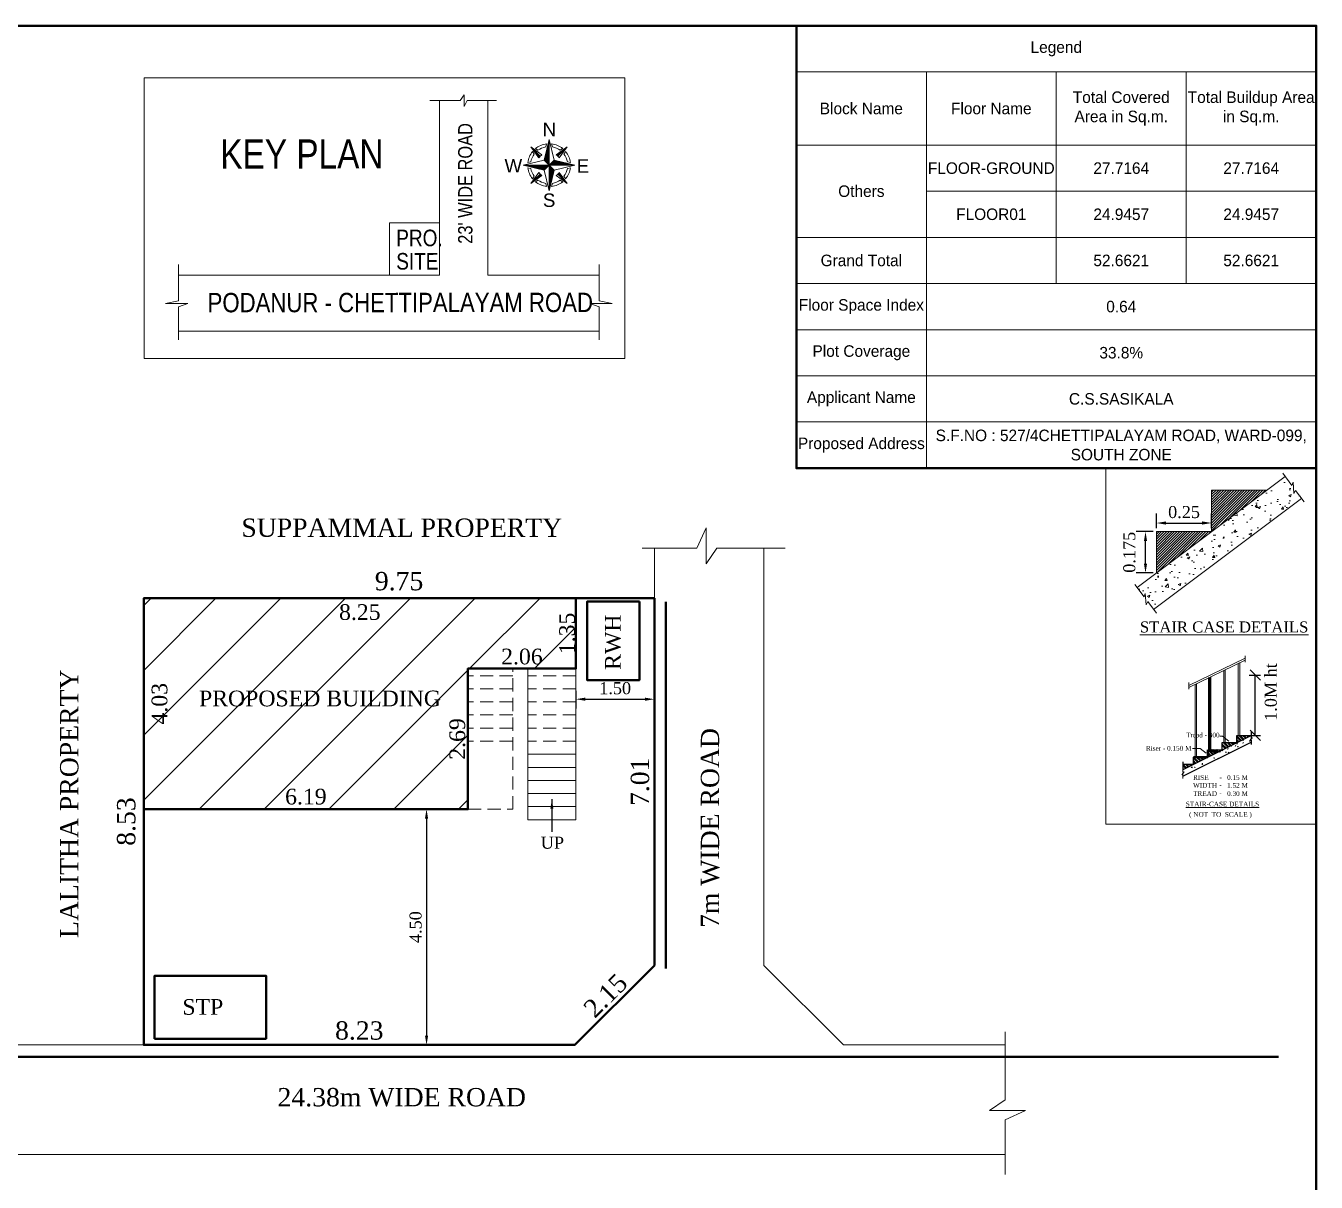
# Model space of a CAD drawing. Header units: millimetres. Extents: x 0 to 54.7, y 0 to 44.6.
# Drawn here: x 30.11 to 54.75, y 22.48 to 44.56 of the extents above; entities that cross this region are included whole.
import ezdxf

# ---------------------------------------------------------------- set-up
doc = ezdxf.new("R2010")
doc.units = ezdxf.units.MM
doc.header["$MEASUREMENT"] = 0
doc.linetypes.add('HIDDEN', pattern=[0.375, 0.25, -0.125])
doc.layers.get('0').update_dxf_attribs({"lineweight": 5})
doc.layers.get('DEFPOINTS').update_dxf_attribs({"lineweight": 5})
doc.layers.add('FLOOR-GROUND', color=7, linetype='Continuous', lineweight=50)
doc.layers.add('FLOOR-STILT', color=7, linetype='Continuous', lineweight=50)
doc.styles.add('D', font='swissc.ttf', dxfattribs={"height": 10})
doc.styles.add('style1', font='COMIC_0.TTF')
doc.styles.add('style3', font='TIMES_0.TTF', dxfattribs={"width": 0.75})
doc.styles.add('TI', font='TIMES_0.TTF')
doc.dimstyles.new('DIM', dxfattribs={"dimtxt": 0.23, "dimasz": 0.2, "dimexe": 0.1, "dimexo": 0.2, "dimgap": 0.08, "dimtad": 1, "dimzin": 0, "dimdsep": 46, "dimtxsty": 'style1', "dimblk": 'OBLIQUE', "dimcen": 0.09, "dimclrd": 7, "dimclre": 7, "dimadec": 0, "dimazin": 0, "dimtfac": 1, "dimtofl": 0, "dimtmove": 2, "dimatfit": 3, "dimldrblk": 'OBLIQUE', "dimfxl": 0, "dimtolj": 1, "dimtzin": 0, "dimarcsym": 0})
doc.dimstyles.new('site plan', dxfattribs={"dimtxt": 0.3, "dimasz": 0.18, "dimexe": 1, "dimexo": 0.0625, "dimgap": 0.23, "dimtad": 0, "dimzin": 0, "dimdsep": 46, "dimtxsty": 'Standard', "dimcen": 0.09, "dimse1": 1, "dimse2": 1, "dimsd1": 1, "dimsd2": 1, "dimadec": 0, "dimazin": 0, "dimtfac": 1, "dimtofl": 0, "dimtmove": 2, "dimatfit": 3, "dimfxl": 0, "dimtolj": 1, "dimtzin": 0, "dimarcsym": 0})
doc.dimstyles.get("Standard").update_dxf_attribs({"dimtxt": 0.23, "dimasz": 0.18, "dimexe": 0.18, "dimexo": 0.0625, "dimgap": 0.09, "dimtad": 1, "dimzin": 0, "dimdsep": 46, "dimtxsty": 'TI', "dimcen": 0.09, "dimclrt": 256, "dimadec": 0, "dimazin": 0, "dimtfac": 1, "dimtofl": 0, "dimtmove": 2, "dimatfit": 1, "dimfxl": 0, "dimtolj": 1, "dimtzin": 0, "dimarcsym": 0})

# ---------------------------------------------------------------- blocks, each defined once
blk = doc.blocks.new('*D3')
at = {"color": 0, "lineweight": -2, "transparency": 16777216}
for p, q in [((40.614, 31.857), (40.614, 31.52)), ((42.114, 31.857), (42.114, 31.52)), ((40.794, 31.7), (41.934, 31.7))]:
    blk.add_line(p, q, dxfattribs=at)
at = {"color": 0, "transparency": 16777216}
for points in [[(40.794, 31.73), (40.794, 31.67), (40.614, 31.7)], [(41.934, 31.73), (41.934, 31.67), (42.114, 31.7)]]:
    blk.add_solid(points, dxfattribs=at)
at = {"layer": 'DEFPOINTS', "color": 0, "transparency": 16777216}
for p in [(40.614, 31.919), (42.114, 31.919), (42.114, 31.7)]:
    blk.add_point(p, dxfattribs=at)
at = {"transparency": 16777216, "insert": (41.364, 31.908), "char_height": 0.23, "attachment_point": 5, "style": 'TI'}
blk.add_mtext('\\A1;1.50', dxfattribs=at)
blk = doc.blocks.new('*D39')
at = {"color": 0, "lineweight": -2, "ltscale": 2, "transparency": 16777216}
for p, q in [((51.638, 34.901), (51.31, 34.901)), ((51.49, 34.29), (51.49, 34.721)), ((51.638, 34.11), (51.31, 34.11))]:
    blk.add_line(p, q, dxfattribs=at)
at = {"color": 0, "ltscale": 2, "transparency": 16777216}
for points in [[(51.46, 34.721), (51.52, 34.721), (51.49, 34.901)], [(51.46, 34.29), (51.52, 34.29), (51.49, 34.11)]]:
    blk.add_solid(points, dxfattribs=at)
at = {"layer": 'DEFPOINTS', "color": 0, "ltscale": 2, "transparency": 16777216}
for p in [(51.49, 34.901), (51.7, 34.901), (51.7, 34.11)]:
    blk.add_point(p, dxfattribs=at)
at = {"ltscale": 2, "transparency": 16777216, "insert": (51.183, 34.505), "char_height": 0.23, "attachment_point": 5, "rotation": 90, "style": 'TI'}
blk.add_mtext('\\A1;0.175', dxfattribs=at)
blk = doc.blocks.new('*D40')
at = {"color": 0, "lineweight": -2, "ltscale": 2, "transparency": 16777216}
for p, q in [((51.7, 34.963), (51.7, 35.244)), ((52.752, 34.963), (52.752, 35.244)), ((51.88, 35.064), (52.572, 35.064))]:
    blk.add_line(p, q, dxfattribs=at)
at = {"color": 0, "ltscale": 2, "transparency": 16777216}
for points in [[(51.88, 35.094), (51.88, 35.034), (51.7, 35.064)], [(52.572, 35.094), (52.572, 35.034), (52.752, 35.064)]]:
    blk.add_solid(points, dxfattribs=at)
at = {"layer": 'DEFPOINTS', "color": 0, "ltscale": 2, "transparency": 16777216}
for p in [(52.752, 35.064), (51.7, 34.901), (52.752, 34.901)]:
    blk.add_point(p, dxfattribs=at)
at = {"ltscale": 2, "transparency": 16777216, "insert": (52.226, 35.271), "char_height": 0.23, "attachment_point": 5, "style": 'TI'}
blk.add_mtext('\\A1;0.25', dxfattribs=at)
blk = doc.blocks.new('_OBLIQUE')
at = {"color": 0, "linetype": 'ByBlock'}
blk.add_line((-0.5, -0.5), (0.5, 0.5), dxfattribs=at)
blk = doc.blocks.new('*D38')
at = {"color": 7, "lineweight": -2, "transparency": 16777216}
for p, q in [((53.467, 32.162), (53.687, 32.162)), ((53.587, 31.01), (53.587, 32.162)), ((53.467, 31.01), (53.687, 31.01))]:
    blk.add_line(p, q, dxfattribs=at)
at = {"layer": 'DEFPOINTS', "color": 0, "transparency": 16777216}
for p in [(53.267, 32.162), (53.587, 32.162), (53.267, 31.01)]:
    blk.add_point(p, dxfattribs=at)
at = {"color": 7, "lineweight": -2, "transparency": 16777216, "xscale": 0.2, "yscale": 0.2, "zscale": 0.2}
for p, rotation in [((53.587, 32.162), 90), ((53.587, 31.01), 270)]:
    blk.add_blockref('_OBLIQUE', p, dxfattribs=dict(at, rotation=rotation))
at = {"color": 0, "transparency": 16777216, "insert": (53.884, 31.837), "char_height": 0.23, "attachment_point": 5, "rotation": 90, "style": 'TI'}
blk.add_mtext('\\A1;1.0M ht', dxfattribs=at)
blk = doc.blocks.new('*D41')
at = {"layer": 'DEFPOINTS', "color": 0, "transparency": 16777216}
for p in [(42.114, 33.886), (32.364, 33.629), (42.114, 33.629)]:
    blk.add_point(p, dxfattribs=at)
at = {"color": 0, "transparency": 16777216, "insert": (37.239, 33.951), "char_height": 0.35, "attachment_point": 5, "style": 'TI'}
blk.add_mtext('\\A1;9.75', dxfattribs=at)
blk = doc.blocks.new('*D42')
at = {"layer": 'DEFPOINTS', "color": 0, "transparency": 16777216}
for p in [(32.364, 33.629), (31.888, 25.099), (32.364, 25.099)]:
    blk.add_point(p, dxfattribs=at)
at = {"color": 0, "transparency": 16777216, "insert": (32.032, 29.364), "char_height": 0.35, "attachment_point": 5, "rotation": 90, "style": 'TI'}
blk.add_mtext('\\A1;8.53', dxfattribs=at)
blk = doc.blocks.new('*D43')
at = {"layer": 'DEFPOINTS', "color": 0, "transparency": 16777216}
for p in [(42.114, 33.629), (41.911, 26.619), (42.114, 26.619)]:
    blk.add_point(p, dxfattribs=at)
at = {"color": 0, "transparency": 16777216, "insert": (41.841, 30.124), "char_height": 0.35, "attachment_point": 5, "rotation": 90, "style": 'TI'}
blk.add_mtext('\\A1;7.01', dxfattribs=at)
blk = doc.blocks.new('*D44')
at = {"layer": 'DEFPOINTS', "color": 0, "transparency": 16777216}
for p in [(42.114, 26.619), (40.476, 25.216), (40.594, 25.099)]:
    blk.add_point(p, dxfattribs=at)
at = {"color": 0, "transparency": 16777216, "insert": (41.182, 26.04), "char_height": 0.35, "attachment_point": 5, "rotation": 45, "style": 'TI'}
blk.add_mtext('\\A1;2.15', dxfattribs=at)
blk = doc.blocks.new('*D45')
at = {"layer": 'DEFPOINTS', "color": 0, "transparency": 16777216}
for p in [(40.594, 25.262), (32.364, 25.099), (40.594, 25.099)]:
    blk.add_point(p, dxfattribs=at)
at = {"color": 0, "transparency": 16777216, "insert": (36.479, 25.372), "char_height": 0.35, "attachment_point": 5, "style": 'TI'}
blk.add_mtext('\\A1;8.23', dxfattribs=at)
blk = doc.blocks.new('*D46')
at = {"layer": 'DEFPOINTS', "color": 0, "transparency": 16777216}
for p in [(32.364, 33.629), (40.614, 33.629), (40.614, 33.256)]:
    blk.add_point(p, dxfattribs=at)
at = {"color": 0, "transparency": 16777216, "insert": (36.489, 33.361), "char_height": 0.3, "attachment_point": 5, "style": 'TI'}
blk.add_mtext('\\A1;8.25', dxfattribs=at)
blk = doc.blocks.new('*D47')
at = {"layer": 'DEFPOINTS', "color": 0, "transparency": 16777216}
for p in [(38.554, 29.838), (32.364, 29.599), (38.554, 29.599)]:
    blk.add_point(p, dxfattribs=at)
at = {"color": 0, "transparency": 16777216, "insert": (35.459, 29.838), "char_height": 0.3, "attachment_point": 5, "style": 'TI'}
blk.add_mtext('\\A1;6.19', dxfattribs=at)
blk = doc.blocks.new('*D48')
at = {"layer": 'DEFPOINTS', "color": 0, "transparency": 16777216}
for p in [(32.364, 33.629), (32.364, 29.599), (32.803, 29.599)]:
    blk.add_point(p, dxfattribs=at)
at = {"color": 0, "transparency": 16777216, "insert": (32.667, 31.614), "char_height": 0.3, "attachment_point": 5, "rotation": 90, "style": 'TI'}
blk.add_mtext('\\A1;4.03', dxfattribs=at)
blk = doc.blocks.new('*D49')
at = {"layer": 'DEFPOINTS', "color": 0, "transparency": 16777216}
for p in [(38.554, 32.284), (38.352, 29.599), (38.554, 29.599)]:
    blk.add_point(p, dxfattribs=at)
at = {"color": 0, "transparency": 16777216, "insert": (38.352, 30.941), "char_height": 0.3, "attachment_point": 5, "rotation": 90, "style": 'TI'}
blk.add_mtext('\\A1;2.69', dxfattribs=at)
blk = doc.blocks.new('*D50')
at = {"layer": 'DEFPOINTS', "color": 0, "transparency": 16777216}
for p in [(38.554, 32.284), (40.614, 32.512), (40.614, 32.284)]:
    blk.add_point(p, dxfattribs=at)
at = {"color": 0, "transparency": 16777216, "insert": (39.584, 32.512), "char_height": 0.3, "attachment_point": 5, "style": 'TI'}
blk.add_mtext('\\A1;2.06', dxfattribs=at)
blk = doc.blocks.new('*D51')
at = {"layer": 'DEFPOINTS', "color": 0, "transparency": 16777216}
for p in [(40.614, 33.629), (40.449, 32.284), (40.614, 32.284)]:
    blk.add_point(p, dxfattribs=at)
at = {"color": 0, "transparency": 16777216, "insert": (40.449, 32.956), "char_height": 0.3, "attachment_point": 5, "rotation": 90, "style": 'TI'}
blk.add_mtext('\\A1;1.35', dxfattribs=at)
blk = doc.blocks.new('*D52')
at = {"color": 0, "lineweight": -2, "transparency": 16777216}
for p, q in [((37.852, 29.599), (37.583, 29.599)), ((37.763, 29.419), (37.763, 25.279)), ((37.852, 25.099), (37.583, 25.099))]:
    blk.add_line(p, q, dxfattribs=at)
at = {"color": 0, "transparency": 16777216}
for points in [[(37.733, 29.419), (37.793, 29.419), (37.763, 29.599)], [(37.733, 25.279), (37.793, 25.279), (37.763, 25.099)]]:
    blk.add_solid(points, dxfattribs=at)
at = {"layer": 'DEFPOINTS', "color": 0, "transparency": 16777216}
for p in [(37.914, 29.599), (37.763, 25.099), (37.914, 25.099)]:
    blk.add_point(p, dxfattribs=at)
at = {"transparency": 16777216, "insert": (37.556, 27.349), "char_height": 0.23, "attachment_point": 5, "rotation": 90, "style": 'TI'}
blk.add_mtext('\\A1;4.50', dxfattribs=at)
blk = doc.blocks.new('*T53')
at = {"color": 0, "linetype": 'ByBlock', "lineweight": -2, "transparency": 16777216}
for p, q in [((0, 0), (9.924, 0)), ((0, 0), (0, -8.445)), ((9.924, 0), (9.924, -8.445)), ((0, -0.881), (9.924, -0.881)), ((2.481, -0.881), (2.481, -8.445)), ((4.962, -0.881), (4.962, -4.921)), ((7.443, -0.881), (7.443, -4.921)), ((0, -2.278), (9.924, -2.278)), ((2.481, -3.159), (9.924, -3.159)), ((0, -4.04), (9.924, -4.04)), ((0, -4.921), (9.924, -4.921)), ((0, -5.802), (9.924, -5.802)), ((0, -6.683), (9.924, -6.683)), ((0, -7.564), (9.924, -7.564)), ((0, -8.445), (9.924, -8.445))]:
    blk.add_line(p, q, dxfattribs=at)
at = {"color": 0, "lineweight": 0, "transparency": 16777216, "attachment_point": 5}
for s, insert, char_height, width in [('Legend', (4.962, -0.44), 0.2202, 9.92117), ('Block Name', (1.24, -1.58), 0.2202, 2.47831), ('Floor Name', (3.721, -1.58), 0.2202, 2.47831), ('Total Covered Area in Sq.m.', (6.202, -1.58), 0.22024, 2.47831), ('Total Buildup Area in Sq.m.', (8.683, -1.58), 0.22024, 2.47831), ('FLOOR-GROUND', (3.721, -2.719), 0.22024, 2.47831), ('27.7164', (6.202, -2.719), 0.2202, 2.47831), ('27.7164', (8.683, -2.719), 0.2202, 2.47831), ('Others', (1.24, -3.159), 0.2202, 2.47831), ('FLOOR01', (3.721, -3.6), 0.2202, 2.47831), ('24.9457', (6.202, -3.6), 0.2202, 2.47831), ('24.9457', (8.683, -3.6), 0.2202, 2.47831), ('Grand Total', (1.24, -4.481), 0.22024, 2.47831), ('52.6621', (6.202, -4.481), 0.2202, 2.47831), ('52.6621', (8.683, -4.481), 0.2202, 2.47831), ('Floor Space Index', (1.24, -5.362), 0.22024, 2.47831), ('0.64', (6.202, -5.362), 0.2202, 7.44022), ('Plot Coverage', (1.24, -6.243), 0.22024, 2.47831), ('33.8%', (6.202, -6.243), 0.2202, 7.44022), ('Applicant Name', (1.24, -7.124), 0.22024, 2.47831), ('C.S.SASIKALA', (6.202, -7.124), 0.22024, 7.44022), ('Proposed Address', (1.24, -8.005), 0.22024, 2.47831), ('S.F.NO : 527/4CHETTIPALAYAM ROAD, WARD-099, SOUTH ZONE', (6.202, -8.005), 0.22024, 7.44022)]:
    blk.add_mtext(s, dxfattribs=dict(at, insert=insert, char_height=char_height, width=width))

msp = doc.modelspace()

# ---------------------------------------------------------------- hatches: boundary and pattern name
h = msp.add_hatch()
h.set_pattern_fill('ANSI31', color=256, scale=0.060955, angle=1499, style=0)
h.set_pattern_definition([(76, (43.684832, 39.458785), (0.007393084, -0.001843303), [])])
h.paths.add_polyline_path([(40.103, 42.387), (40.103, 41.896), (40.006, 41.992)])
h = msp.add_hatch()
h.set_pattern_fill('ANSI31', color=256, scale=0.060955, angle=1499, style=0)
h.set_pattern_definition([(76, (43.684832, 39.458785), (0.007393084, -0.001843303), [])])
h.paths.add_polyline_path([(40.103, 42.387), (40.103, 41.896), (40.006, 41.992)])
h = msp.add_hatch()
h.set_pattern_fill('ANSI31', color=256, scale=0.050796, angle=1622, style=0)
h.set_pattern_definition([(313, (37.665622, 38.313884), (-0.004643739, -0.004330356), [])])
h.paths.add_polyline_path([(39.934, 42.065, 0.043097), (39.907, 42.033), (39.755, 42.244)])
h = msp.add_hatch()
h.set_pattern_fill('ANSI31', color=256, scale=0.050796, angle=1622, style=0)
h.set_pattern_definition([(313, (37.665622, 38.313884), (-0.004643739, -0.004330356), [])])
h.paths.add_polyline_path([(39.934, 42.065, 0.043097), (39.907, 42.033), (39.755, 42.244)])
h = msp.add_hatch()
h.set_pattern_fill('ANSI31', color=256, scale=0.050796, angle=1622, style=0)
h.set_pattern_definition([(223, (36.520721, 44.3330936), (-0.004330356, 0.004643739), [])])
h.paths.add_polyline_path([(40.272, 42.065, 0.043097), (40.24, 42.091), (40.45, 42.244)])
h = msp.add_hatch()
h.set_pattern_fill('ANSI31', color=256, scale=0.050796, angle=1622, style=0)
h.set_pattern_definition([(223, (36.520721, 44.3330936), (-0.004330356, 0.004643739), [])])
h.paths.add_polyline_path([(40.272, 42.065, 0.043097), (40.24, 42.091), (40.45, 42.244)])
h = msp.add_hatch()
h.set_pattern_fill('ANSI31', color=256, scale=0.060955, angle=1589, style=0)
h.set_pattern_definition([(166, (42.539931, 45.477995), (0.001843303, 0.007393084), [])])
h.paths.add_polyline_path([(39.611, 41.896), (40.103, 41.896), (40.006, 41.799)])
h = msp.add_hatch()
h.set_pattern_fill('ANSI31', color=256, scale=0.060955, angle=1589, style=0)
h.set_pattern_definition([(166, (42.539931, 45.477995), (0.001843303, 0.007393084), [])])
h.paths.add_polyline_path([(39.611, 41.896), (40.103, 41.896), (40.006, 41.799)])
h = msp.add_hatch()
h.set_pattern_fill('ANSI31', color=256, scale=0.060955, angle=1589, style=0)
h.set_pattern_definition([(346, (37.665622, 38.313884), (-0.001843303, -0.007393084), [])])
h.paths.add_polyline_path([(40.594, 41.896), (40.103, 41.896), (40.199, 41.992)])
h = msp.add_hatch()
h.set_pattern_fill('ANSI31', color=256, scale=0.060955, angle=1589, style=0)
h.set_pattern_definition([(346, (37.665622, 38.313884), (-0.001843303, -0.007393084), [])])
h.paths.add_polyline_path([(40.594, 41.896), (40.103, 41.896), (40.199, 41.992)])
h = msp.add_hatch()
h.set_pattern_fill('ANSI31', color=256, scale=0.060955, angle=1499, style=0)
h.set_pattern_definition([(256, (36.520721, 44.333094), (-0.007393084, 0.001843303), [])])
h.paths.add_polyline_path([(40.103, 41.404), (40.103, 41.896), (40.199, 41.799)])
h = msp.add_hatch()
h.set_pattern_fill('ANSI31', color=256, scale=0.060955, angle=1499, style=0)
h.set_pattern_definition([(256, (36.520721, 44.3330936), (-0.007393084, 0.001843303), [])])
h.paths.add_polyline_path([(40.103, 41.404), (40.103, 41.896), (40.199, 41.799)])
h = msp.add_hatch()
h.set_pattern_fill('ANSI31', color=256, scale=0.050796, angle=1622, style=0)
h.set_pattern_definition([(43, (43.684832, 39.458785), (0.004330356, -0.004643739), [])])
h.paths.add_polyline_path([(39.934, 41.727, 0.043097), (39.965, 41.701), (39.755, 41.548)])
h = msp.add_hatch()
h.set_pattern_fill('ANSI31', color=256, scale=0.050796, angle=1622, style=0)
h.set_pattern_definition([(43, (43.684832, 39.458785), (0.004330356, -0.004643739), [])])
h.paths.add_polyline_path([(39.934, 41.727, 0.043097), (39.965, 41.701), (39.755, 41.548)])
h = msp.add_hatch()
h.set_pattern_fill('ANSI31', color=256, scale=0.050796, angle=1622, style=0)
h.set_pattern_definition([(133, (42.539931, 45.4779947), (0.004643739, 0.004330356), [])])
h.paths.add_polyline_path([(40.272, 41.727, 0.043097), (40.298, 41.758), (40.45, 41.548)])
h = msp.add_hatch()
h.set_pattern_fill('ANSI31', color=256, scale=0.050796, angle=1622, style=0)
h.set_pattern_definition([(133, (42.539931, 45.4779946), (0.004643739, 0.004330356), [])])
h.paths.add_polyline_path([(40.272, 41.727, 0.043097), (40.298, 41.758), (40.45, 41.548)])
h = msp.add_hatch()
h.set_pattern_fill('AR-CONC', color=256, scale=0.070151, style=0)
h.set_pattern_definition([(50, (-2398.82514, -45.46896), (0.50316814, -0.04402151), [0.05261356, -0.57874914]), (355, (-2398.82514, -45.46896), (-0.09733602, 0.5276734), [0.04209085, -0.46299931]), (100.4514, (-2398.7832, -45.47263), (0.40583249, 0.48365157), [0.04471464, -0.49186108]), (46.1842, (-2398.82514, -45.32866), (0.74868465, -0.11611392), [0.07892034, -0.8681237]), (96.6356, (-2398.76275, -45.33834), (0.65567908, 0.68335743), [0.06707197, -0.7377915]), (351.1842, (-2398.8251, -45.32866), (0.65567854, 0.68335794), [0.06313627, -0.69449897]), (21, (-2398.755, -45.36374), (0.41873872, -0.28244283), [0.05261356, -0.57874914]), (326, (-2398.755, -45.36374), (0.17068914, 0.50870299), [0.04209085, -0.46299931]), (71.4514, (-2398.7201, -45.38727), (0.58942803, 0.22625969), [0.04471464, -0.49186108]), (37.5, (-2398.82514, -45.46896), (0.00853031, 0.233529735), [0, -0.4573872, 0, -0.470014453, 0, -0.464753098]), (7.5, (-2398.82514, -45.46896), (0.184546992, 0.27668538), [0, -0.26797839, 0, -0.446864488, 0, -0.177132313]), (327.5, (-2398.98158, -45.46896), (0.374483971, -0.015822561), [0, -0.175378527, 0, -0.547181005, 0, -0.726067103]), (317.5, (-2399.05173, -45.46896), (0.409113326, 0.070225058), [0, -0.227992086, 0, -0.36338431, 0, -0.51561287])])
h.paths.add_polyline_path([(51.33, 33.831), (51.462, 33.656), (51.483, 33.721), (51.491, 33.532), (51.532, 33.563), (51.646, 33.411), (54.47, 35.534), (54.356, 35.686), (54.316, 35.656), (54.307, 35.845), (54.286, 35.78), (54.154, 35.955)])
h = msp.add_hatch()
h.set_pattern_fill('ANSI31', color=256, scale=0.280606, style=0)
h.set_pattern_definition([(45, (-2398.825138, -45.468963), (-0.0248022692, 0.0248022692), [])])
h.paths.add_polyline_path([(51.7, 34.901), (51.7, 34.11), (52.752, 34.901)])
h.paths.add_polyline_path([(52.752, 34.901), (53.805, 35.692), (52.752, 35.692)])
h = msp.add_hatch()
h.set_pattern_fill('ANSI31', color=256, scale=7, style=0)
h.set_pattern_definition([(45, (-889.17765, -44.1218), (-0.6187184, 0.6187184), [])])
h.paths.add_polyline_path([(38.554, 32.284), (40.614, 32.284), (40.614, 33.629), (32.364, 33.629), (32.364, 29.599), (38.554, 29.599)])
h.paths.add_polyline_path([(36.054, 33.589), (36.923, 33.589), (36.923, 33.133), (36.054, 33.133)], flags=24)
h.paths.add_polyline_path([(35.015, 30.066), (35.902, 30.066), (35.902, 29.61), (35.015, 29.61)], flags=24)
h.paths.add_polyline_path([(32.439, 31.173), (32.439, 32.054), (32.895, 32.054), (32.895, 31.173)], flags=24)
h.paths.add_polyline_path([(38.124, 30.493), (38.124, 31.389), (38.58, 31.389), (38.58, 30.493)], flags=24)
h.paths.add_polyline_path([(39.135, 32.74), (40.033, 32.74), (40.033, 32.284), (39.135, 32.284)], flags=24)
h.paths.add_polyline_path([(40.221, 32.534), (40.221, 33.378), (40.677, 33.378), (40.677, 32.534)], flags=9)
h.paths.add_polyline_path([(33.342, 31.48), (38.012, 31.48), (38.012, 31.94), (33.342, 31.94)], flags=24)

# ---------------------------------------------------------------- linework, layer by layer
for p, q in [((38.01, 39.798), (38.01, 43.13)), ((38.932, 39.798), (38.932, 43.13)), ((40.006, 41.992), (40.103, 42.387)), ((40.006, 41.992), (40.103, 42.387)), ((40.103, 42.387), (40.103, 41.404)), ((40.199, 41.992), (40.103, 42.387)), ((39.755, 42.244), (39.907, 42.033)), ((39.934, 42.065), (39.755, 42.244)), ((39.755, 42.244), (39.965, 42.091)), ((39.755, 42.244), (39.907, 42.033)), ((39.934, 42.065), (39.755, 42.244)), ((39.786, 42.155), (39.819, 42.109)), ((39.786, 42.155), (39.819, 42.109)), ((39.844, 42.213), (39.89, 42.18)), ((39.844, 42.213), (39.89, 42.18)), ((40.04, 42.245), (40.054, 42.303)), ((40.04, 42.245), (40.054, 42.303)), ((40.166, 42.245), (40.152, 42.303)), ((40.166, 42.245), (40.152, 42.303)), ((40.45, 42.244), (40.24, 42.091)), ((40.45, 42.244), (40.24, 42.091)), ((40.272, 42.065), (40.45, 42.244)), ((40.272, 42.065), (40.45, 42.244)), ((40.45, 42.244), (40.298, 42.033)), ((40.45, 42.244), (40.298, 42.033)), ((40.362, 42.213), (40.316, 42.18)), ((40.362, 42.213), (40.316, 42.18)), ((40.42, 42.155), (40.387, 42.109)), ((40.42, 42.155), (40.387, 42.109)), ((40.006, 41.992), (39.611, 41.896)), ((39.611, 41.896), (40.594, 41.896)), ((40.006, 41.799), (39.611, 41.896)), ((39.611, 41.896), (40.594, 41.896)), ((40.006, 41.799), (39.611, 41.896)), ((39.753, 41.959), (39.696, 41.945)), ((39.753, 41.959), (39.696, 41.945)), ((40.103, 41.896), (40.006, 41.992)), ((40.103, 41.896), (40.006, 41.992)), ((40.103, 41.896), (40.006, 41.799)), ((40.103, 41.896), (40.006, 41.799)), ((40.103, 41.896), (40.199, 41.992)), ((40.103, 41.896), (40.199, 41.992)), ((40.103, 41.896), (40.199, 41.799)), ((40.103, 41.896), (40.199, 41.799)), ((40.199, 41.992), (40.594, 41.896)), ((40.199, 41.992), (40.594, 41.896)), ((40.199, 41.799), (40.594, 41.896)), ((40.199, 41.799), (40.594, 41.896)), ((40.452, 41.959), (40.509, 41.945)), ((40.452, 41.959), (40.509, 41.945)), ((39.753, 41.833), (39.696, 41.847)), ((39.753, 41.833), (39.696, 41.847)), ((39.755, 41.548), (39.907, 41.758)), ((39.755, 41.548), (39.907, 41.758)), ((39.934, 41.727), (39.755, 41.548)), ((39.934, 41.727), (39.755, 41.548)), ((39.755, 41.548), (39.965, 41.701)), ((39.755, 41.548), (39.965, 41.701)), ((39.786, 41.637), (39.819, 41.683)), ((39.786, 41.637), (39.819, 41.683)), ((40.006, 41.799), (40.103, 41.404)), ((40.006, 41.799), (40.103, 41.404)), ((40.199, 41.799), (40.103, 41.404)), ((40.199, 41.799), (40.103, 41.404)), ((40.45, 41.548), (40.24, 41.701)), ((40.45, 41.548), (40.24, 41.701)), ((40.272, 41.727), (40.45, 41.548)), ((40.272, 41.727), (40.45, 41.548)), ((40.45, 41.548), (40.298, 41.758)), ((40.45, 41.548), (40.298, 41.758)), ((40.42, 41.637), (40.387, 41.683)), ((40.42, 41.637), (40.387, 41.683)), ((40.452, 41.833), (40.509, 41.847)), ((40.452, 41.833), (40.509, 41.847)), ((39.844, 41.579), (39.89, 41.612)), ((39.844, 41.579), (39.89, 41.612)), ((40.04, 41.547), (40.054, 41.489)), ((40.04, 41.547), (40.054, 41.489)), ((40.166, 41.547), (40.152, 41.489)), ((40.166, 41.547), (40.152, 41.489)), ((40.362, 41.579), (40.316, 41.612)), ((40.362, 41.579), (40.316, 41.612)), ((38.01, 39.798), (33.027, 39.798)), ((41.059, 39.798), (38.932, 39.798)), ((33.027, 38.728), (41.059, 38.728)), ((54.111, 36.013), (54.286, 35.78)), ((54.154, 35.955), (51.33, 33.831)), ((54.286, 35.78), (54.307, 35.845)), ((54.307, 35.845), (54.324, 35.628)), ((54.47, 35.534), (51.646, 33.411)), ((53.805, 35.692), (52.752, 35.692)), ((52.752, 35.692), (52.752, 34.901)), ((54.324, 35.628), (54.356, 35.686)), ((54.356, 35.686), (54.522, 35.466)), ((52.752, 34.901), (51.7, 34.901)), ((51.7, 34.901), (51.7, 34.11)), ((42.114, 33.629), (42.114, 34.585)), ((44.204, 26.619), (44.204, 34.585)), ((51.287, 33.889), (51.462, 33.656)), ((42.114, 33.629), (32.364, 33.629)), ((32.364, 33.629), (32.364, 25.099)), ((42.114, 26.619), (42.114, 33.629)), ((51.462, 33.656), (51.483, 33.721)), ((51.483, 33.721), (51.5, 33.504)), ((51.5, 33.504), (51.532, 33.563)), ((51.532, 33.563), (51.698, 33.342)), ((39.699, 29.399), (39.699, 32.284)), ((40.614, 29.399), (40.614, 32.284)), ((40.614, 30.649), (39.699, 30.649)), ((40.614, 30.399), (39.699, 30.399)), ((40.614, 30.149), (39.699, 30.149)), ((40.614, 29.899), (39.699, 29.899)), ((32.364, 29.599), (32.364, 27.769)), ((40.614, 29.649), (39.699, 29.649)), ((40.614, 29.399), (39.699, 29.399)), ((42.114, 26.619), (40.594, 25.099)), ((44.204, 26.619), (45.724, 25.099)), ((32.364, 25.099), (29.499, 25.099)), ((32.364, 25.099), (40.594, 25.099)), ((45.724, 25.099), (48.811, 25.099)), ((29.499, 23.009), (48.811, 23.009))]:
    msp.add_line(p, q)
at = {"color": 7}
for p, q in [((53.394, 32.408), (53.394, 32.529)), ((52.318, 31.962), (53.394, 32.484)), ((52.318, 31.926), (53.394, 32.448)), ((53.26, 31.01), (53.26, 32.383)), ((53.29, 31.01), (53.29, 32.398)), ((52.709, 30.734), (52.709, 32.116)), ((52.738, 30.734), (52.738, 32.13)), ((52.984, 30.872), (52.984, 32.25)), ((53.014, 30.872), (53.014, 32.264)), ((52.318, 31.893), (52.318, 32.021)), ((52.438, 30.596), (52.438, 31.984)), ((52.467, 30.596), (52.467, 31.999)), ((52.962, 30.995), (52.908, 30.995)), ((53.079, 30.902), (52.962, 30.995)), ((53.122, 30.804), (53.13, 30.814)), ((53.123, 30.804), (53.133, 30.803)), ((53.133, 30.806), (53.131, 30.817)), ((53.201, 30.81), (53.213, 30.815)), ((53.202, 30.81), (53.21, 30.804)), ((53.21, 30.804), (53.214, 30.815)), ((53.229, 30.849), (53.245, 30.846)), ((53.23, 30.848), (53.243, 30.862)), ((53.245, 30.846), (53.243, 30.862)), ((53.247, 30.793), (53.256, 30.803)), ((53.259, 30.795), (53.257, 30.806)), ((53.348, 30.867), (53.361, 30.871)), ((53.349, 30.913), (53.357, 30.923)), ((53.349, 30.867), (53.358, 30.861)), ((53.35, 30.913), (53.36, 30.912)), ((53.36, 30.915), (53.358, 30.926)), ((53.358, 30.861), (53.361, 30.871)), ((53.474, 30.902), (53.483, 30.912)), ((53.476, 30.902), (53.486, 30.901)), ((53.481, 30.909), (53.505, 30.921)), ((53.484, 30.913), (53.484, 30.915)), ((53.486, 30.904), (53.485, 30.911)), ((53.502, 30.919), (53.505, 30.917)), ((53.505, 30.917), (53.505, 30.918)), ((52.532, 30.761), (52.39, 30.761)), ((52.65, 30.668), (52.532, 30.761)), ((52.668, 30.584), (52.676, 30.594)), ((52.669, 30.584), (52.68, 30.583)), ((52.68, 30.586), (52.678, 30.595)), ((52.764, 30.638), (52.769, 30.635)), ((52.769, 30.635), (52.771, 30.641)), ((52.794, 30.573), (52.802, 30.583)), ((52.795, 30.573), (52.805, 30.572)), ((52.805, 30.575), (52.803, 30.586)), ((52.864, 30.57), (52.877, 30.575)), ((52.865, 30.57), (52.873, 30.564)), ((52.873, 30.564), (52.877, 30.575)), ((52.895, 30.694), (52.903, 30.704)), ((52.896, 30.694), (52.907, 30.693)), ((52.907, 30.696), (52.904, 30.707)), ((52.907, 30.697), (52.919, 30.702)), ((52.907, 30.697), (52.916, 30.691)), ((52.916, 30.691), (52.92, 30.702)), ((53.02, 30.683), (53.029, 30.693)), ((53.022, 30.683), (53.032, 30.682)), ((53.032, 30.685), (53.03, 30.696)), ((53.054, 30.754), (53.066, 30.758)), ((53.055, 30.754), (53.063, 30.748)), ((53.063, 30.748), (53.067, 30.758)), ((53.066, 30.677), (53.08, 30.691)), ((53.066, 30.678), (53.081, 30.676)), ((53.081, 30.675), (53.079, 30.692)), ((53.249, 30.793), (53.259, 30.792)), ((52.364, 30.395), (52.38, 30.393)), ((52.365, 30.394), (52.378, 30.408)), ((52.38, 30.392), (52.378, 30.408)), ((52.423, 30.401), (52.435, 30.405)), ((52.423, 30.401), (52.432, 30.395)), ((52.432, 30.395), (52.436, 30.405)), ((52.441, 30.474), (52.444, 30.478)), ((52.442, 30.474), (52.453, 30.473)), ((52.453, 30.476), (52.452, 30.482)), ((52.567, 30.463), (52.575, 30.473)), ((52.568, 30.463), (52.578, 30.462)), ((52.57, 30.457), (52.582, 30.462)), ((52.57, 30.457), (52.579, 30.451)), ((52.578, 30.465), (52.576, 30.476)), ((52.579, 30.451), (52.583, 30.462))]:
    msp.add_line(p, q, dxfattribs=at)
at = {"linetype": 'HIDDEN'}
for p, q in [((39.409, 29.599), (39.409, 32.284)), ((39.409, 32.149), (38.554, 32.149)), ((40.614, 32.149), (39.699, 32.149)), ((39.409, 31.899), (38.554, 31.899)), ((40.614, 31.899), (39.699, 31.899)), ((39.409, 31.649), (38.554, 31.649)), ((40.614, 31.649), (39.699, 31.649)), ((39.409, 31.399), (38.554, 31.399)), ((40.614, 31.399), (39.699, 31.399)), ((39.409, 31.149), (38.554, 31.149)), ((40.614, 31.149), (39.699, 31.149)), ((39.409, 30.899), (38.554, 30.899)), ((40.614, 30.899), (39.699, 30.899)), ((38.554, 29.599), (39.409, 29.599))]:
    msp.add_line(p, q, dxfattribs=at)
at = {"color": 7, "linetype": 'Continuous', "lineweight": 30}
for p, q in [((53.505, 31.086), (53.505, 30.956)), ((52.205, 30.23), (53.505, 30.88)), ((52.956, 30.734), (52.956, 30.872)), ((52.956, 30.872), (53.232, 30.872)), ((53.232, 30.872), (53.232, 31.01)), ((53.232, 31.01), (53.508, 31.01)), ((53.529, 30.966), (53.481, 30.909)), ((53.505, 30.956), (53.529, 30.966)), ((53.505, 30.921), (53.505, 30.836)), ((52.404, 30.458), (52.404, 30.596)), ((52.404, 30.596), (52.68, 30.596)), ((52.68, 30.596), (52.68, 30.734)), ((52.68, 30.734), (52.956, 30.734)), ((52.205, 30.505), (52.205, 30.36)), ((52.208, 30.458), (52.404, 30.458))]:
    msp.add_line(p, q, dxfattribs=at)
at = {"color": 7, "linetype": 'ByBlock', "lineweight": 25, "ltscale": 15}
for p, q in [((52.208, 30.36), (53.508, 31.01)), ((53.109, 30.81), (53.047, 30.872)), ((53.126, 30.819), (53.073, 30.872)), ((53.157, 30.834), (53.119, 30.872)), ((53.174, 30.843), (53.145, 30.872)), ((53.205, 30.858), (53.192, 30.872)), ((52.82, 30.666), (52.728, 30.734)), ((52.837, 30.674), (52.748, 30.734)), ((52.868, 30.69), (52.768, 30.734)), ((52.885, 30.698), (52.793, 30.734)), ((52.916, 30.714), (52.84, 30.734)), ((52.933, 30.722), (52.865, 30.734))]:
    msp.add_line(p, q, dxfattribs=at)
at = {"color": 7, "linetype": 'ByBlock'}
for p, q in [((53.029, 30.771), (52.956, 30.844)), ((53.012, 30.762), (52.956, 30.818)), ((53.06, 30.786), (52.975, 30.872)), ((53.077, 30.795), (53, 30.872)), ((53.222, 30.867), (53.217, 30.872)), ((53.318, 30.915), (53.232, 31.002)), ((53.301, 30.907), (53.232, 30.976)), ((53.27, 30.891), (53.232, 30.929)), ((53.253, 30.882), (53.232, 30.904)), ((53.349, 30.931), (53.27, 31.01)), ((53.366, 30.939), (53.296, 31.01)), ((53.398, 30.955), (53.343, 31.01)), ((53.415, 30.963), (53.368, 31.01)), ((53.446, 30.979), (53.415, 31.01)), ((53.463, 30.987), (53.44, 31.01)), ((53.494, 31.003), (53.487, 31.01)), ((52.483, 30.497), (52.404, 30.575)), ((52.5, 30.506), (52.409, 30.596)), ((52.531, 30.521), (52.456, 30.596)), ((52.548, 30.53), (52.481, 30.596)), ((52.579, 30.545), (52.528, 30.596)), ((52.596, 30.554), (52.554, 30.596)), ((52.627, 30.569), (52.6, 30.596)), ((52.644, 30.578), (52.626, 30.596)), ((52.675, 30.593), (52.673, 30.596)), ((52.772, 30.642), (52.68, 30.733)), ((52.74, 30.626), (52.68, 30.686)), ((52.723, 30.618), (52.68, 30.661)), ((52.692, 30.602), (52.68, 30.614)), ((52.789, 30.65), (52.705, 30.734)), ((52.981, 30.746), (52.956, 30.716)), ((52.964, 30.738), (52.956, 30.746)), ((52.229, 30.316), (52.181, 30.259)), ((52.27, 30.392), (52.204, 30.458)), ((52.205, 30.505), (52.205, 30.307)), ((52.253, 30.383), (52.205, 30.431)), ((52.205, 30.307), (52.229, 30.316)), ((52.301, 30.407), (52.251, 30.458)), ((52.318, 30.416), (52.276, 30.458)), ((52.35, 30.431), (52.323, 30.458)), ((52.367, 30.44), (52.348, 30.458)), ((52.403, 30.457), (52.403, 30.458)), ((52.451, 30.482), (52.404, 30.529)), ((52.434, 30.473), (52.404, 30.503)), ((52.181, 30.259), (52.205, 30.271)), ((52.205, 30.271), (52.205, 30.186))]:
    msp.add_line(p, q, dxfattribs=at)
at = {"ltscale": 2}
msp.add_line((39.694, 29.399), (40.604, 29.399), dxfattribs=at)
for points in [[(0, 44.557), (54.749, 44.557), (54.749, 12.411), (0, 12.411)], [(41.549, 38.208), (32.373, 38.208), (32.373, 43.563), (41.549, 43.563)], [(54.749, 36.111), (50.733, 36.111), (50.733, 29.312), (54.749, 29.312)]]:
    msp.add_lwpolyline(points, close=True)
at = {"color": 254}
msp.add_lwpolyline([(0, 44.557), (54.749, 44.557), (54.749, 0), (0, 0), (0, 0)], close=True, dxfattribs=at)
for points in [[(37.828, 43.13), (38.406, 43.13), (38.482, 43.238), (38.482, 43.016), (38.541, 43.13), (39.1, 43.13)], [(33.027, 39.997), (33.027, 39.309), (32.777, 39.257), (33.206, 39.257)], [(41.059, 39.997), (41.059, 39.309), (41.309, 39.257), (40.881, 39.257)], [(33.206, 39.257), (33.027, 39.19), (33.027, 38.564)], [(40.881, 39.257), (41.059, 39.19), (41.059, 38.564)], [(41.881, 34.585), (42.925, 34.585), (43.105, 34.973), (43.105, 34.283), (43.307, 34.585), (44.608, 34.585)], [(48.811, 22.623), (48.811, 23.668), (49.2, 23.848), (48.509, 23.848), (48.811, 24.05), (48.811, 25.351)]]:
    msp.add_lwpolyline(points)
at = {"color": 1}
msp.add_lwpolyline([(37.055, 40.792), (38.01, 40.792), (38.01, 39.798), (37.055, 39.798)], close=True, dxfattribs=at)
for radius, start, end in [(0.41, 140.7567, 173.1506), (0.41, 140.7567, 173.1506), (0.41, 96.8494, 129.2433), (0.41, 96.8494, 129.2433), (0.355, 100.1986, 126.8939), (0.355, 100.1986, 126.8939), (0.41, 50.7567, 83.1506), (0.41, 50.7567, 83.1506), (0.355, 53.1061, 79.8014), (0.355, 53.1061, 79.8014), (0.41, 6.8494, 39.2433), (0.41, 6.8494, 39.2433), (0.355, 143.1061, 169.8014), (0.355, 143.1061, 169.8014), (0.239, 125.1291, 144.8709), (0.239, 125.1291, 144.8709), (0.239, 35.1291, 54.8709), (0.239, 35.1291, 54.8709), (0.355, 10.1986, 36.8939), (0.355, 10.1986, 36.8939), (0.41, 186.8494, 219.2433), (0.41, 186.8494, 219.2433), (0.355, 190.1986, 216.8939), (0.355, 190.1986, 216.8939), (0.239, 215.1291, 234.8709), (0.239, 215.1291, 234.8709), (0.239, 305.1291, 324.8709), (0.239, 305.1291, 324.8709), (0.355, 323.1061, 349.8014), (0.355, 323.1061, 349.8014), (0.41, 320.7567, 353.1506), (0.41, 320.7567, 353.1506), (0.41, 230.7567, 263.1506), (0.41, 230.7567, 263.1506), (0.355, 233.1061, 259.8014), (0.355, 233.1061, 259.8014), (0.41, 276.8494, 309.2433), (0.41, 276.8494, 309.2433), (0.355, 280.1986, 306.8939), (0.355, 280.1986, 306.8939)]:
    msp.add_arc((40.103, 41.896), radius, start, end)
at = {"layer": 'FLOOR-GROUND', "color": 2, "ltscale": 2}
msp.add_line((32.364, 33.629), (32.364, 25.099), dxfattribs=at)
at = {"layer": 'FLOOR-GROUND', "color": 3, "ltscale": 2}
msp.add_line((42.114, 33.629), (32.364, 33.629), dxfattribs=at)
at = {"layer": 'FLOOR-GROUND', "color": 6, "ltscale": 2}
for p, q in [((42.114, 26.619), (42.114, 33.629)), ((40.594, 25.099), (42.114, 26.619))]:
    msp.add_line(p, q, dxfattribs=at)
at = {"layer": 'FLOOR-GROUND', "color": 41, "ltscale": 2}
for p, q in [((42.331, 26.561), (42.331, 33.561)), ((29.648, 24.871), (54.028, 24.871))]:
    msp.add_line(p, q, dxfattribs=at)
at = {"layer": 'FLOOR-GROUND', "color": 193}
msp.add_line((52.705, 30.734), (52.705, 32.114), dxfattribs=at)
at = {"layer": 'FLOOR-GROUND', "color": 190}
msp.add_line((52.404, 30.596), (52.68, 30.596), dxfattribs=at)
at = {"layer": 'FLOOR-GROUND', "color": 192}
msp.add_line((52.68, 30.596), (52.68, 30.733), dxfattribs=at)
at = {"layer": 'FLOOR-GROUND', "color": 4, "ltscale": 2}
msp.add_line((32.364, 25.099), (40.594, 25.099), dxfattribs=at)
at = {"layer": 'FLOOR-GROUND', "color": 68}
msp.add_lwpolyline([(44.825, 44.557), (54.749, 44.557), (54.749, 36.111), (44.825, 36.111)], close=True, dxfattribs=at)
at = {"layer": 'FLOOR-GROUND', "color": 10}
msp.add_lwpolyline([(32.364, 33.629), (40.614, 33.629), (40.614, 32.284), (38.554, 32.284), (38.554, 29.599), (32.364, 29.599)], close=True, dxfattribs=at)
at = {"layer": 'FLOOR-GROUND', "color": 7, "ltscale": 2}
msp.add_lwpolyline([(42.114, 33.629), (32.364, 33.629), (32.364, 25.099), (40.594, 25.099), (42.114, 26.619)], close=True, dxfattribs=at)
at = {"layer": 'FLOOR-GROUND', "color": 2}
msp.add_lwpolyline([(42.114, 33.629), (32.364, 33.629), (32.364, 25.099), (40.594, 25.099), (42.114, 26.619)], close=True, dxfattribs=at)
at = {"layer": 'FLOOR-GROUND', "color": 30}
msp.add_lwpolyline([(42.114, 33.629), (32.364, 33.629), (32.364, 25.099), (40.594, 25.099), (42.114, 26.619)], close=True, dxfattribs=at)
at = {"layer": 'FLOOR-GROUND', "color": 96, "ltscale": 2}
msp.add_lwpolyline([(32.364, 25.099), (40.594, 25.099)], dxfattribs=at)
at = {"layer": 'FLOOR-STILT', "color": 64}
msp.add_lwpolyline([(0, 44.557), (54.749, 44.557), (54.749, 0), (0, 0), (0, 0)], close=True, dxfattribs=at)
at = {"layer": 'FLOOR-STILT', "color": 42}
msp.add_lwpolyline([(41.827, 33.564), (40.827, 33.564), (40.827, 32.064), (41.827, 32.064)], close=True, dxfattribs=at)
at = {"layer": 'FLOOR-STILT', "color": 112}
msp.add_lwpolyline([(32.57, 25.219), (34.7, 25.219), (34.7, 26.419), (32.57, 26.419)], close=True, dxfattribs=at)

# ---------------------------------------------------------------- block references
msp.add_blockref('*T53', (44.825, 44.557))

# ---------------------------------------------------------------- texts
at = {"style": 'D'}
for s, height, rotation, p in [("23' WIDE ROAD", 0.27335, 90.0342, (38.64, 40.395)), ('KEY PLAN', 0.5561, 0.0342, (33.826, 41.831)), ('PRO.', 0.3167, 0.0342, (37.185, 40.348)), ('SITE', 0.3167, 0.0342, (37.185, 39.902)), ('PODANUR - CHETTIPALAYAM ROAD', 0.36942, 0.0342, (33.583, 39.087))]:
    msp.add_text(s, height=height, rotation=rotation, dxfattribs=at).set_placement(p)
for s, height, style, p in [('%%uSTAIR CASE DETAILS', 0.2106, 'style3', (51.383, 32.974)), ('PROPOSED BUILDING', 0.3, 'TI', (33.419, 31.564)), ('STP', 0.3, 'TI', (33.102, 25.676))]:
    msp.add_text(s, height=height, dxfattribs=dict(style=style)).set_placement(p)
at = {"color": 7, "style": 'TI'}
for s, p in [('  Tread - 300', (52.196, 30.97)), ('Riser - 0.150 M', (51.499, 30.719)), ('WIDTH', (52.398, 30.011)), ('RISE', (52.398, 30.16)), ('-', (52.904, 30.164)), ('0.15 M', (53.049, 30.16)), ('1.52 M', (53.049, 30.011)), ('TREAD', (52.398, 29.853)), ('-', (52.9, 30.017)), ('-', (52.9, 29.868)), ('0.30 M', (53.049, 29.853)), ('%%USTAIR-CASE DETAILS', (52.26, 29.653)), ('( NOT  TO  SCALE )', (52.323, 29.456))]:
    msp.add_text(s, height=0.0899, dxfattribs=at).set_placement(p)
at = {"color": 7}
msp.add_text('-', height=0.0899, dxfattribs=at).set_placement((52.9, 29.688))
at = {"lineweight": -3, "insert": (40.109, 42.576), "char_height": 0.25666, "attachment_point": 5, "rotation": 180, "style": 'style1'}
msp.add_mtext('\\pi-30.0278,l30.0278,t30.0278;{\\fArial|b0|i0|c0|p34;N}', dxfattribs=at)
at = {"lineweight": -3, "char_height": 0.25666, "attachment_point": 5, "style": 'style1'}
for s, insert in [('\\pi-30.0278,l30.0278,t30.0278;{\\fArial|b0|i0|c0|p34;W}', (39.421, 41.887)), ('\\pi-30.0278,l30.0278,t30.0278;{\\fArial|b0|i0|c0|p34;E}', (40.749, 41.879)), ('\\pi-30.0278,l30.0278,t30.0278;{\\fArial|b0|i0|c0|p34;S}', (40.104, 41.225))]:
    msp.add_mtext(s, dxfattribs=dict(at, insert=insert))
at = {"char_height": 0.35, "attachment_point": 5, "style": 'TI'}
for s, insert in [('SUPPAMMAL PROPERTY', (37.29, 34.972)), ('24.38m WIDE ROAD', (37.29, 24.098))]:
    msp.add_mtext(s, dxfattribs=dict(at, insert=insert))
at = {"attachment_point": 5, "rotation": 90, "style": 'TI'}
for s, insert, char_height in [('\\A1;RWH', (41.324, 32.789), 0.3), ('LALITHA PROPERTY', (30.943, 29.704), 0.35), ('7m WIDE ROAD', (43.179, 29.241), 0.35)]:
    msp.add_mtext(s, dxfattribs=dict(at, insert=insert, char_height=char_height))
at = {"ltscale": 2, "insert": (40.166, 28.959), "char_height": 0.23, "attachment_point": 5, "line_spacing_factor": 1.5}
msp.add_mtext('{\\fTimes New Roman|b0|i0|c0|p18;UP}', dxfattribs=at)

# ---------------------------------------------------------------- dimensions: what is measured, and where the dimension line sits
at = {"ltscale": 2}
dim = msp.add_aligned_dim(p1=(51.7, 34.901), p2=(52.752, 34.901), distance=0.163, text='0.25', dimstyle='Standard', override={"dimtxsty": 'TI'}, dxfattribs=at)
dim.commit()
dim.dimension.update_dxf_attribs({"geometry": '*D40', "text_midpoint": (52.226, 35.271)})
dim = msp.add_linear_dim(base=(51.49, 34.901), p1=(51.7, 34.11), p2=(51.7, 34.901), angle=90, text='0.175', dimstyle='Standard', override={"dimtxsty": 'TI'}, dxfattribs=at)
dim.commit()
dim.dimension.update_dxf_attribs({"geometry": '*D39', "text_midpoint": (51.183, 34.505), "dimtype": 161})
for base, p1, p2, picture, middle in [((42.114, 33.886), (32.364, 33.629), (42.114, 33.629), '*D41', (37.239, 33.951)), ((40.594, 25.262), (32.364, 25.099), (40.594, 25.099), '*D45', (36.479, 25.372))]:
    dim = msp.add_linear_dim(base=base, p1=p1, p2=p2, dimstyle='site plan', override={"dimtxt": 0.35, "dimtxsty": 'TI'})
    dim.commit()
    dim.dimension.update_dxf_attribs({"geometry": picture, "text_midpoint": middle, "dimtype": 160})
for base, p1, p2, angle, override, picture, middle, dimtype in [((31.888, 25.099), (32.364, 33.629), (32.364, 25.099), 90, {"dimtxt": 0.35, "dimtxsty": 'TI'}, '*D42', (32.032, 29.364), 160), ((40.614, 33.256), (32.364, 33.629), (40.614, 33.629), 360, {"dimtxsty": 'TI'}, '*D46', (36.489, 33.361), 161), ((32.803, 29.599), (32.364, 33.629), (32.364, 29.599), 270, {"dimtxsty": 'TI'}, '*D48', (32.667, 31.614), 161), ((41.911, 26.619), (42.114, 33.629), (42.114, 26.619), 90, {"dimtxt": 0.35, "dimtxsty": 'TI'}, '*D43', (41.841, 30.124), 160), ((40.476, 25.216), (42.114, 26.619), (40.594, 25.099), 225, {"dimtxt": 0.35, "dimtxsty": 'TI'}, '*D44', (41.182, 26.04), 161)]:
    dim = msp.add_linear_dim(base=base, p1=p1, p2=p2, angle=angle, dimstyle='site plan', override=override)
    dim.commit()
    dim.dimension.update_dxf_attribs({"geometry": picture, "text_midpoint": middle, "dimtype": dimtype})
for base, p1, p2, picture, middle in [((40.448727179, 32.283562306), (40.613832271, 33.628562306), (40.613832271, 32.283562306), '*D51', (40.448727179, 32.956062306)), ((38.352435815, 29.598562306), (38.553832271, 32.283562306), (38.553832271, 29.598562306), '*D49', (38.352435815, 30.941062306))]:
    dim = msp.add_linear_dim(base=base, p1=p1, p2=p2, angle=90, dimstyle='site plan', override={"dimtxsty": 'TI'})
    dim.commit()
    dim.dimension.update_dxf_attribs({"geometry": picture, "text_midpoint": middle})
dim = msp.add_linear_dim(base=(40.614, 32.512), p1=(38.554, 32.284), p2=(40.614, 32.284), dimstyle='site plan', override={"dimtxsty": 'TI'})
dim.commit()
dim.dimension.update_dxf_attribs({"geometry": '*D50', "text_midpoint": (39.584, 32.512)})
at = {"color": 7}
dim = msp.add_linear_dim(base=(53.587, 32.162), p1=(53.267, 31.01), p2=(53.267, 32.162), angle=90, text='1.0M ht', dimstyle='DIM', override={"dimtxsty": 'TI'}, dxfattribs=at)
dim.commit()
dim.dimension.update_dxf_attribs({"geometry": '*D38', "text_midpoint": (53.884, 31.837), "dimtype": 161})
dim = msp.add_linear_dim(base=(42.114, 31.7), p1=(40.614, 31.919), p2=(42.114, 31.919), dimstyle='Standard')
dim.commit()
dim.dimension.update_dxf_attribs({"geometry": '*D3', "text_midpoint": (41.364, 31.908)})
dim = msp.add_aligned_dim(p1=(32.364, 29.599), p2=(38.554, 29.599), distance=0.24, dimstyle='site plan', override={"dimtxsty": 'TI'})
dim.commit()
dim.dimension.update_dxf_attribs({"geometry": '*D47', "text_midpoint": (35.459, 29.838)})
dim = msp.add_linear_dim(base=(37.763, 25.099), p1=(37.914, 29.599), p2=(37.914, 25.099), angle=90, dimstyle='Standard')
dim.commit()
dim.dimension.update_dxf_attribs({"geometry": '*D52', "text_midpoint": (37.556, 27.349)})

# ---------------------------------------------------------------- leaders
msp.add_leader([(40.156, 29.789), (40.156, 29.168)], dimstyle='Standard', override={"dimgap": 0.09, "dimtad": 0})

doc.saveas('drawing.dxf')
